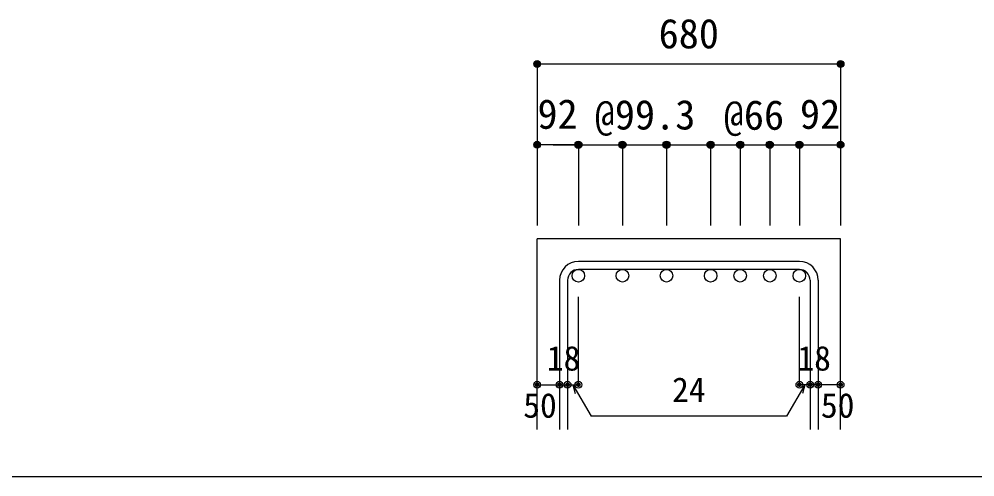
# Model space of a CAD drawing. Units: millimetres at full size, sheet at 1:30; some dimension numbers follow another scale. Extents: x -5973 to 5954, y -4195 to 4201.
# Drawn here: x -942 to 1190, y -4195 to -3175 of the extents above; entities that cross this region are included whole.
import ezdxf
from ezdxf.enums import TextEntityAlignment as Align

# ---------------------------------------------------------------- set-up
doc = ezdxf.new("R2010")
doc.units = ezdxf.units.MM
doc.header["$LTSCALE"] = 30
doc.header["$PDMODE"] = 32
doc.header["$PDSIZE"] = 15
for name, color, linetype in [('0-1_躯体線', 2, 'Continuous'), ('0-5_基礎梁筋', 7, 'Continuous'), ('0-6_スタラップ筋', 7, 'Continuous'), ('0-D_寸法', 4, 'Continuous'), ('F-0_枠', 6, 'Continuous')]:
    doc.layers.add(name, color=color, linetype=linetype)
doc.styles.add('ＭＳ ゴシック', font='')
doc.styles.get('ＭＳ ゴシック').set_extended_font_data('MS Gothic')

msp = doc.modelspace()

# ---------------------------------------------------------------- linework, layer by layer
at = {"layer": '0-1_躯体線'}
for p, q in [((213.94, -4089.89), (213.94, -3664.89)), ((890.94, -3664.89), (213.94, -3664.89)), ((890.94, -4089.89), (890.94, -3664.89))]:
    msp.add_line(p, q, dxfattribs=at)
at = {"layer": '0-5_基礎梁筋', "color": 3}
for centre in [(305.94, -3746.89), (404.27, -3746.89), (502.6, -3746.89), (600.94, -3746.89), (666.94, -3746.89), (732.94, -3746.89), (798.94, -3746.89)]:
    msp.add_circle(centre, 14, dxfattribs=at)
at = {"layer": '0-6_スタラップ筋'}
for p, q in [((798.94, -3714.89), (305.94, -3714.89)), ((798.94, -3732.89), (305.94, -3732.89)), ((263.94, -3756.89), (263.94, -4089.89)), ((281.94, -3756.89), (281.94, -4089.89)), ((822.94, -3756.89), (822.94, -4089.89)), ((840.94, -3756.89), (840.94, -4089.89))]:
    msp.add_line(p, q, dxfattribs=at)
for centre, radius, start, end in [((305.94, -3756.89), 42, 90, 180), ((798.94, -3756.89), 42, 0, 90), ((305.94, -3756.89), 24, 90, 180), ((798.94, -3756.89), 24, 0, 90)]:
    msp.add_arc(centre, radius, start, end, dxfattribs=at)
at = {"layer": '0-D_寸法'}
for p, q in [((213.94, -3274.89), (213.94, -3454.89)), ((213.94, -3274.89), (890.94, -3274.89)), ((890.94, -3274.89), (890.94, -3454.89)), ((213.94, -3454.89), (213.94, -3634.89)), ((299.94, -3454.89), (213.94, -3454.89)), ((249.97, -3454.89), (305.94, -3454.89)), ((305.94, -3454.89), (305.94, -3634.89)), ((305.94, -3454.89), (502.6, -3454.89)), ((404.27, -3454.89), (404.27, -3634.89)), ((502.6, -3454.89), (502.6, -3634.89)), ((502.6, -3454.89), (600.94, -3454.89)), ((600.94, -3454.89), (600.94, -3634.89)), ((600.94, -3454.89), (600.94, -3634.89)), ((600.94, -3454.89), (798.94, -3454.89)), ((666.94, -3454.89), (666.94, -3634.89)), ((732.94, -3454.89), (732.94, -3634.89)), ((798.94, -3454.89), (798.94, -3634.89)), ((804.94, -3454.89), (890.94, -3454.89)), ((890.94, -3454.89), (890.94, -3634.89)), ((305.94, -3989.89), (305.94, -3793.81)), ((798.94, -3989.89), (798.94, -3793.81)), ((213.94, -3989.89), (263.94, -3989.89)), ((263.94, -3989.89), (281.94, -3989.89)), ((281.94, -3989.89), (305.94, -3989.89)), ((293.94, -3989.89), (334.39, -4059.96)), ((293.94, -3989.89), (299.11, -4009.21)), ((810.94, -3989.89), (770.49, -4059.96)), ((822.94, -3989.89), (798.94, -3989.89)), ((810.94, -3989.89), (805.76, -4009.21)), ((840.94, -3989.89), (822.94, -3989.89)), ((890.94, -3989.89), (840.94, -3989.89)), ((770.49, -4059.96), (334.39, -4059.96))]:
    msp.add_line(p, q, dxfattribs=at)
for centre, radius in [((213.94, -3274.89), 7.2), ((213.94, -3274.89), 6.4), ((213.94, -3274.89), 5.6), ((213.94, -3274.89), 4.8), ((213.94, -3274.89), 4), ((213.94, -3274.89), 3.2), ((213.94, -3274.89), 2.4), ((213.94, -3274.89), 1.6), ((213.94, -3274.89), 0.8), ((890.94, -3274.89), 7.2), ((890.94, -3274.89), 6.4), ((890.94, -3274.89), 5.6), ((890.94, -3274.89), 4.8), ((890.94, -3274.89), 4), ((890.94, -3274.89), 3.2), ((890.94, -3274.89), 2.4), ((890.94, -3274.89), 1.6), ((890.94, -3274.89), 0.8), ((213.94, -3454.89), 7.2), ((213.94, -3454.89), 6.4), ((213.94, -3454.89), 5.6), ((213.94, -3454.89), 4.8), ((213.94, -3454.89), 4), ((213.94, -3454.89), 3.2), ((213.94, -3454.89), 2.4), ((213.94, -3454.89), 1.6), ((305.94, -3454.89), 8), ((305.94, -3454.89), 7.2), ((305.94, -3454.89), 6.4), ((305.94, -3454.89), 5.6), ((305.94, -3454.89), 4.8), ((305.94, -3454.89), 4), ((305.94, -3454.89), 3.2), ((305.94, -3454.89), 2.4), ((305.94, -3454.89), 1.6), ((404.27, -3454.89), 8), ((404.27, -3454.89), 7.2), ((404.27, -3454.89), 6.4), ((404.27, -3454.89), 5.6), ((404.27, -3454.89), 4.8), ((404.27, -3454.89), 4), ((404.27, -3454.89), 3.2), ((404.27, -3454.89), 2.4), ((404.27, -3454.89), 1.6), ((502.6, -3454.89), 8), ((502.6, -3454.89), 7.2), ((502.6, -3454.89), 6.4), ((502.6, -3454.89), 5.6), ((502.6, -3454.89), 4.8), ((502.6, -3454.89), 4), ((502.6, -3454.89), 3.2), ((502.6, -3454.89), 2.4), ((502.6, -3454.89), 1.6), ((600.94, -3454.89), 8), ((600.94, -3454.89), 7.2), ((600.94, -3454.89), 6.4), ((600.94, -3454.89), 5.6), ((600.94, -3454.89), 4.8), ((600.94, -3454.89), 4), ((600.94, -3454.89), 3.2), ((600.94, -3454.89), 2.4), ((600.94, -3454.89), 1.6), ((666.94, -3454.89), 8), ((666.94, -3454.89), 7.2), ((666.94, -3454.89), 6.4), ((666.94, -3454.89), 5.6), ((666.94, -3454.89), 4.8), ((666.94, -3454.89), 4), ((666.94, -3454.89), 3.2), ((666.94, -3454.89), 2.4), ((666.94, -3454.89), 1.6), ((732.94, -3454.89), 8), ((732.94, -3454.89), 7.2), ((732.94, -3454.89), 6.4), ((732.94, -3454.89), 5.6), ((732.94, -3454.89), 4.8), ((732.94, -3454.89), 4), ((732.94, -3454.89), 3.2), ((732.94, -3454.89), 2.4), ((732.94, -3454.89), 1.6), ((798.94, -3454.89), 8), ((798.94, -3454.89), 7.2), ((798.94, -3454.89), 6.4), ((798.94, -3454.89), 5.6), ((798.94, -3454.89), 4.8), ((798.94, -3454.89), 4), ((798.94, -3454.89), 3.2), ((798.94, -3454.89), 2.4), ((798.94, -3454.89), 1.6), ((890.94, -3454.89), 7.2), ((890.94, -3454.89), 6.4), ((890.94, -3454.89), 5.6), ((890.94, -3454.89), 4.8), ((890.94, -3454.89), 4), ((890.94, -3454.89), 3.2), ((890.94, -3454.89), 2.4), ((890.94, -3454.89), 1.6), ((213.94, -3454.89), 0.8), ((305.94, -3454.89), 0.8), ((404.27, -3454.89), 0.8), ((502.6, -3454.89), 0.8), ((600.94, -3454.89), 0.8), ((666.94, -3454.89), 0.8), ((732.94, -3454.89), 0.8), ((798.94, -3454.89), 0.8), ((890.94, -3454.89), 0.8), ((213.94, -3989.89), 4), ((213.94, -3989.89), 3.6), ((213.94, -3989.89), 3.2), ((263.94, -3989.89), 4), ((263.94, -3989.89), 3.6), ((263.94, -3989.89), 3.2), ((281.94, -3989.89), 4), ((281.94, -3989.89), 3.6), ((281.94, -3989.89), 3.2), ((305.94, -3989.89), 4), ((305.94, -3989.89), 3.6), ((305.94, -3989.89), 3.2), ((798.94, -3989.89), 4), ((798.94, -3989.89), 3.6), ((798.94, -3989.89), 3.2), ((822.94, -3989.89), 4), ((822.94, -3989.89), 3.6), ((822.94, -3989.89), 3.2), ((840.94, -3989.89), 4), ((840.94, -3989.89), 3.6), ((840.94, -3989.89), 3.2), ((890.94, -3989.89), 4), ((890.94, -3989.89), 3.6), ((890.94, -3989.89), 3.2), ((213.94, -3989.89), 2.8), ((213.94, -3989.89), 2.4), ((213.94, -3989.89), 2), ((213.94, -3989.89), 1.6), ((213.94, -3989.89), 1.2), ((213.94, -3989.89), 0.8), ((213.94, -3989.89), 0.4), ((263.94, -3989.89), 2.8), ((263.94, -3989.89), 2.4), ((263.94, -3989.89), 2), ((263.94, -3989.89), 1.6), ((263.94, -3989.89), 1.2), ((263.94, -3989.89), 0.8), ((263.94, -3989.89), 0.4), ((281.94, -3989.89), 2.8), ((281.94, -3989.89), 2.4), ((281.94, -3989.89), 2), ((281.94, -3989.89), 1.6), ((281.94, -3989.89), 1.2), ((281.94, -3989.89), 0.8), ((281.94, -3989.89), 0.4), ((305.94, -3989.89), 2.8), ((305.94, -3989.89), 2.4), ((305.94, -3989.89), 2), ((305.94, -3989.89), 1.6), ((305.94, -3989.89), 1.2), ((305.94, -3989.89), 0.8), ((305.94, -3989.89), 0.4), ((798.94, -3989.89), 2.8), ((798.94, -3989.89), 2.4), ((798.94, -3989.89), 2), ((798.94, -3989.89), 1.6), ((798.94, -3989.89), 1.2), ((798.94, -3989.89), 0.8), ((798.94, -3989.89), 0.4), ((822.94, -3989.89), 2.8), ((822.94, -3989.89), 2.4), ((822.94, -3989.89), 2), ((822.94, -3989.89), 1.6), ((822.94, -3989.89), 1.2), ((822.94, -3989.89), 0.8), ((822.94, -3989.89), 0.4), ((840.94, -3989.89), 2.8), ((840.94, -3989.89), 2.4), ((840.94, -3989.89), 2), ((840.94, -3989.89), 1.6), ((840.94, -3989.89), 1.2), ((840.94, -3989.89), 0.8), ((840.94, -3989.89), 0.4), ((890.94, -3989.89), 2.8), ((890.94, -3989.89), 2.4), ((890.94, -3989.89), 2), ((890.94, -3989.89), 1.6), ((890.94, -3989.89), 1.2), ((890.94, -3989.89), 0.8), ((890.94, -3989.89), 0.4)]:
    msp.add_circle(centre, radius, dxfattribs=at)
at = {"layer": '0-D_寸法', "color": 7}
for p in [(213.94, -3274.89), (890.94, -3274.89), (213.94, -3454.89), (305.94, -3454.89), (305.94, -3454.89), (404.27, -3454.89), (404.27, -3454.89), (502.6, -3454.89), (502.6, -3454.89), (600.94, -3454.89), (600.94, -3454.89), (666.94, -3454.89), (666.94, -3454.89), (732.94, -3454.89), (732.94, -3454.89), (798.94, -3454.89), (798.94, -3454.89), (890.94, -3454.89), (213.94, -3989.89), (263.94, -3989.89), (281.94, -3989.89), (305.94, -3989.89), (305.94, -3989.89), (798.94, -3989.89), (798.94, -3989.89), (822.94, -3989.89), (840.94, -3989.89), (890.94, -3989.89)]:
    msp.add_point(p, dxfattribs=at)
at = {"layer": 'F-0_枠'}
msp.add_line((5954.1, -4195.24), (-5972.88, -4195.24), dxfattribs=at)

# ---------------------------------------------------------------- texts
at = {"layer": '0-D_寸法', "style": 'ＭＳ ゴシック'}
for s, height, p in [('680', 65.98, (484.94, -3259.89)), ('92', 65.98, (214.65, -3439.21)), ('@99.3', 65.98, (342.42, -3440.71)), ('@66', 65.98, (630.18, -3441.29)), ('92', 65.98, (800.22, -3439.21)), ('18', 54.99, (235.44, -3974.89)), ('18', 54.99, (794.44, -3974.89)), ('24', 54.99, (514.94, -4044.96)), ('50', 54.99, (182.94, -4079.89)), ('50', 54.99, (846.94, -4079.89))]:
    msp.add_text(s, height=height, dxfattribs=at).set_placement(p, align=Align.BOTTOM_LEFT)

doc.saveas('drawing.dxf')
